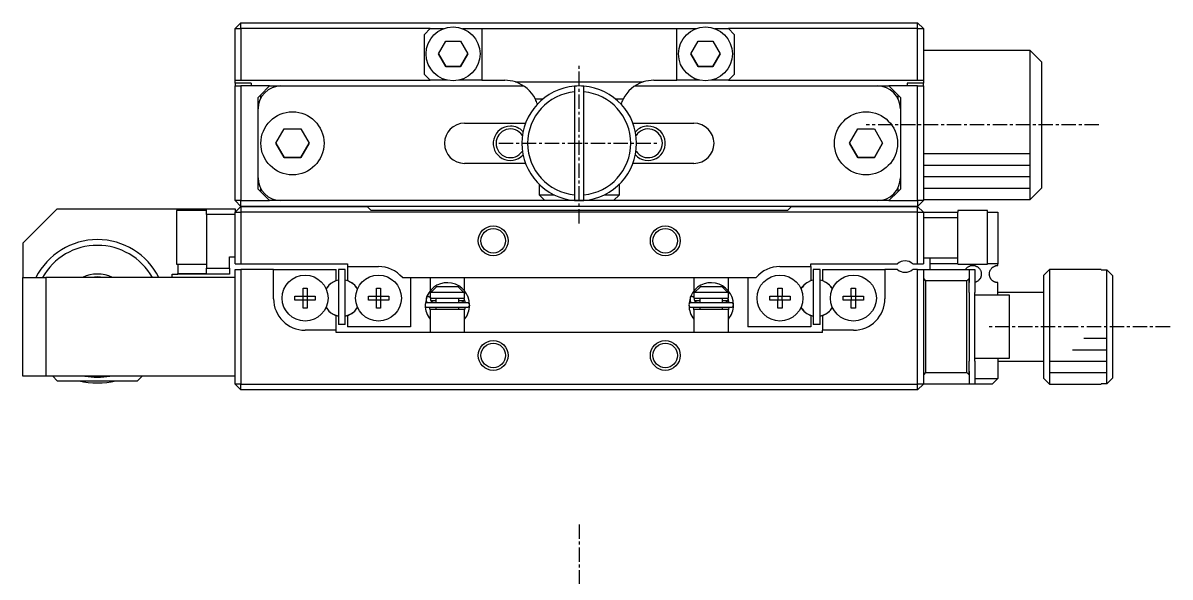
# Model space of a CAD drawing. Extents: x 10 to 405, y 10 to 242.
# Drawn here: x 108.4 to 208.4, y 193.9 to 242.2 of the extents above; entities that cross this region are included whole.
import ezdxf

# ---------------------------------------------------------------- set-up
doc = ezdxf.new("R2010")
doc.units = 0
doc.linetypes.add('CENTER', pattern=[2, 1.25, -0.25, 0.25, -0.25])
doc.layers.get('0').update_dxf_attribs({"linetype": 'CONTINUOUS'})
doc.layers.add('CENTER', color=1, linetype='CENTER')

msp = doc.modelspace()

# ---------------------------------------------------------------- linework, layer by layer
at = {"color": 7, "linetype": 'CONTINUOUS'}
for p, q in [((126.94, 241.74), (127.44, 242.24)), ((127.44, 241.74), (127.44, 242.24)), ((127.44, 242.24), (186.44, 242.24)), ((186.44, 241.74), (186.44, 242.24)), ((186.94, 241.74), (186.44, 242.24)), ((126.94, 241.74), (127.44, 241.74)), ((126.94, 237.24), (126.94, 241.74)), ((127.44, 241.74), (127.44, 237.24)), ((143.94, 241.74), (127.44, 241.74)), ((143.44, 241.24), (143.94, 241.74)), ((143.44, 237.74), (143.44, 241.24)), ((143.94, 241.74), (145.12, 241.74)), ((146.77, 241.74), (148.44, 241.74)), ((148.44, 241.74), (148.44, 237.24)), ((148.44, 241.74), (165.44, 241.74)), ((165.44, 237.24), (165.44, 241.74)), ((165.44, 241.74), (167.12, 241.74)), ((168.77, 241.74), (169.94, 241.74)), ((169.94, 241.74), (170.44, 241.24)), ((186.44, 241.74), (169.94, 241.74)), ((170.44, 241.24), (170.44, 237.74)), ((186.44, 237.24), (186.44, 241.74)), ((186.44, 241.74), (186.94, 241.74)), ((186.94, 241.74), (186.94, 237.24)), ((144.67, 239.54), (145.31, 240.64)), ((145.31, 240.64), (146.58, 240.64)), ((146.58, 240.64), (147.22, 239.54)), ((166.67, 239.54), (167.31, 240.64)), ((167.31, 240.64), (168.58, 240.64)), ((168.58, 240.64), (169.22, 239.54)), ((145.31, 238.44), (144.67, 239.54)), ((144.67, 239.54), (145.31, 238.44)), ((147.22, 239.54), (146.58, 238.44)), ((146.58, 238.44), (147.22, 239.54)), ((167.31, 238.44), (166.67, 239.54)), ((166.67, 239.54), (167.31, 238.44)), ((169.22, 239.54), (168.58, 238.44)), ((168.58, 238.44), (169.22, 239.54)), ((196.24, 239.84), (186.94, 239.84)), ((196.24, 233.28), (196.24, 239.84)), ((197.24, 238.84), (196.24, 239.84)), ((146.58, 238.44), (145.31, 238.44)), ((145.31, 238.44), (146.58, 238.44)), ((168.58, 238.44), (167.31, 238.44)), ((167.31, 238.44), (168.58, 238.44)), ((197.24, 238.84), (197.24, 233.29)), ((126.94, 237.24), (127.44, 237.24)), ((126.94, 236.99), (126.94, 237.24)), ((127.44, 237.24), (143.94, 237.24)), ((143.94, 237.24), (143.44, 237.74)), ((145.46, 237.24), (143.94, 237.24)), ((148.44, 237.24), (146.43, 237.24)), ((148.44, 237.24), (150.44, 237.24)), ((151.38, 237.09), (162.51, 237.09)), ((163.44, 237.24), (165.44, 237.24)), ((167.46, 237.24), (165.44, 237.24)), ((169.94, 237.24), (168.43, 237.24)), ((170.44, 237.74), (169.94, 237.24)), ((169.94, 237.24), (186.44, 237.24)), ((186.44, 237.24), (186.94, 237.24)), ((186.94, 237.24), (186.94, 236.99)), ((128.34, 236.99), (126.94, 236.99)), ((126.94, 236.99), (126.94, 236.74)), ((126.94, 226.74), (126.94, 236.74)), ((126.94, 236.74), (127.44, 236.74)), ((127.44, 236.74), (127.44, 226.74)), ((129.94, 236.74), (127.44, 236.74)), ((128.34, 236.99), (128.34, 236.74)), ((129.94, 236.74), (129.14, 235.94)), ((129.94, 236.74), (130.94, 236.74)), ((130.94, 236.74), (152.1, 236.74)), ((156.54, 236.72), (156.54, 236.22)), ((156.54, 236.22), (156.54, 227.26)), ((157.34, 236.22), (157.34, 236.72)), ((157.34, 227.26), (157.34, 236.22)), ((161.79, 236.74), (182.94, 236.74)), ((182.94, 236.74), (183.94, 236.74)), ((184.74, 235.94), (183.94, 236.74)), ((186.44, 236.74), (183.94, 236.74)), ((186.94, 236.99), (185.54, 236.99)), ((185.54, 236.99), (185.54, 236.74)), ((186.44, 226.74), (186.44, 236.74)), ((186.44, 236.74), (186.94, 236.74)), ((186.94, 236.74), (186.94, 236.99)), ((186.94, 236.74), (186.94, 226.74)), ((128.94, 235.74), (129.14, 235.94)), ((128.94, 234.74), (128.94, 235.74)), ((129.14, 235.94), (129.14, 235.61)), ((153.75, 235.59), (153.12, 235.59)), ((160.77, 235.59), (160.14, 235.59)), ((184.74, 235.61), (184.74, 235.94)), ((184.74, 235.94), (184.94, 235.74)), ((184.94, 235.74), (184.94, 234.74)), ((128.94, 228.74), (128.94, 234.74)), ((184.94, 234.74), (184.94, 228.74)), ((146.94, 233.49), (152.26, 233.49)), ((161.63, 233.49), (166.94, 233.49)), ((196.24, 226.84), (196.24, 233.28)), ((197.24, 233.29), (197.24, 227.84)), ((130.5, 231.74), (131.22, 232.99)), ((131.22, 232.99), (132.67, 232.99)), ((132.67, 232.99), (133.39, 231.74)), ((180.5, 231.74), (181.22, 232.99)), ((181.22, 232.99), (182.67, 232.99)), ((182.67, 232.99), (183.39, 231.74)), ((131.22, 230.49), (130.5, 231.74)), ((130.5, 231.74), (131.22, 230.49)), ((133.39, 231.74), (132.67, 230.49)), ((132.67, 230.49), (133.39, 231.74)), ((181.22, 230.49), (180.5, 231.74)), ((180.5, 231.74), (181.22, 230.49)), ((183.39, 231.74), (182.67, 230.49)), ((182.67, 230.49), (183.39, 231.74)), ((132.67, 230.49), (131.22, 230.49)), ((131.22, 230.49), (132.67, 230.49)), ((182.67, 230.49), (181.22, 230.49)), ((181.22, 230.49), (182.67, 230.49)), ((152.26, 229.99), (146.94, 229.99)), ((166.94, 229.99), (161.63, 229.99)), ((128.94, 227.74), (128.94, 228.74)), ((153.44, 228.17), (153.44, 227.24)), ((160.44, 227.24), (160.44, 228.17)), ((184.94, 228.74), (184.94, 227.74)), ((129.14, 227.54), (128.94, 227.74)), ((129.14, 227.87), (129.14, 227.54)), ((129.14, 227.54), (129.94, 226.74)), ((153.44, 227.24), (154.77, 227.24)), ((153.94, 226.74), (153.44, 227.24)), ((156.54, 227.26), (156.54, 226.75)), ((157.34, 226.75), (157.34, 227.26)), ((159.12, 227.24), (160.44, 227.24)), ((160.44, 227.24), (159.94, 226.74)), ((183.94, 226.74), (184.74, 227.54)), ((184.74, 227.54), (184.74, 227.87)), ((184.94, 227.74), (184.74, 227.54)), ((196.24, 226.84), (197.24, 227.84)), ((111.44, 226.04), (108.44, 223.04)), ((111.44, 226.04), (121.94, 226.04)), ((121.94, 225.97), (121.94, 226.04)), ((121.94, 226.04), (124.44, 226.04)), ((124.44, 225.54), (124.44, 226.04)), ((124.44, 226.04), (126.94, 226.04)), ((127.44, 226.74), (126.94, 226.74)), ((127.44, 226.24), (126.94, 226.74)), ((127.44, 226.24), (126.94, 225.74)), ((126.94, 226.04), (126.94, 225.74)), ((127.44, 226.74), (129.94, 226.74)), ((127.44, 226.24), (127.44, 226.74)), ((186.44, 226.24), (127.44, 226.24)), ((127.44, 226.24), (127.44, 225.74)), ((127.44, 226.24), (138.44, 226.24)), ((130.94, 226.74), (129.94, 226.74)), ((153.94, 226.74), (130.94, 226.74)), ((138.79, 225.89), (138.44, 226.24)), ((156.94, 226.74), (153.94, 226.74)), ((159.94, 226.74), (156.94, 226.74)), ((182.94, 226.74), (159.94, 226.74)), ((175.44, 226.24), (175.09, 225.89)), ((175.44, 226.24), (186.44, 226.24)), ((183.94, 226.74), (182.94, 226.74)), ((183.94, 226.74), (186.44, 226.74)), ((186.44, 226.74), (186.44, 226.24)), ((186.94, 226.74), (186.44, 226.24)), ((186.94, 226.74), (186.44, 226.74)), ((186.44, 225.74), (186.44, 226.24)), ((186.94, 225.74), (186.44, 226.24)), ((186.94, 226.84), (196.24, 226.84)), ((121.84, 225.89), (121.84, 221.19)), ((124.44, 225.89), (121.84, 225.89)), ((121.94, 225.97), (121.94, 225.89)), ((124.44, 225.97), (121.94, 225.97)), ((126.94, 225.54), (124.44, 225.54)), ((124.44, 225.54), (124.44, 220.84)), ((126.94, 225.74), (127.44, 225.74)), ((126.94, 221.24), (126.94, 225.74)), ((127.44, 225.74), (127.44, 221.24)), ((186.44, 225.74), (127.44, 225.74)), ((175.09, 225.89), (138.79, 225.89)), ((186.44, 221.24), (186.44, 225.74)), ((186.44, 225.74), (186.94, 225.74)), ((186.94, 225.74), (189.94, 225.74)), ((186.94, 225.74), (186.94, 221.24)), ((189.94, 225.24), (186.94, 225.24)), ((189.94, 225.89), (189.94, 225.74)), ((192.54, 225.89), (189.94, 225.89)), ((189.94, 225.24), (189.94, 225.74)), ((189.94, 221.74), (189.94, 225.24)), ((192.54, 221.19), (192.54, 225.89)), ((192.54, 225.74), (193.44, 225.74)), ((193.44, 225.74), (193.44, 221.24)), ((108.44, 223.04), (108.44, 220.04)), ((121.84, 221.19), (124.44, 221.19)), ((121.94, 221.19), (121.94, 220.38)), ((126.44, 220.84), (126.44, 221.84)), ((126.44, 221.84), (126.94, 221.84)), ((126.94, 221.24), (127.44, 221.24)), ((127.44, 221.24), (136.74, 221.24)), ((136.74, 221.24), (136.74, 220.99)), ((177.14, 220.99), (177.14, 221.24)), ((177.14, 221.24), (184.68, 221.24)), ((186.01, 221.24), (186.44, 221.24)), ((186.44, 221.24), (186.94, 221.24)), ((186.94, 221.74), (187.54, 221.74)), ((187.54, 221.24), (187.54, 221.74)), ((187.54, 221.74), (189.94, 221.74)), ((189.94, 221.24), (187.54, 221.24)), ((187.54, 220.74), (187.54, 221.24)), ((189.94, 221.24), (189.94, 221.74)), ((189.94, 221.24), (189.94, 221.19)), ((189.94, 221.19), (192.54, 221.19)), ((190.89, 221), (190.93, 221.02)), ((190.93, 221.02), (190.96, 221.03)), ((190.96, 221.03), (190.98, 221.04)), ((190.98, 221.04), (191.01, 221.05)), ((191.01, 221.05), (191.03, 221.06)), ((191.03, 221.06), (191.06, 221.07)), ((191.06, 221.07), (191.08, 221.07)), ((191.08, 221.07), (191.09, 221.07)), ((191.09, 221.07), (191.11, 221.08)), ((191.11, 221.08), (191.12, 221.08)), ((191.12, 221.08), (191.14, 221.08)), ((191.14, 221.08), (191.15, 221.08)), ((191.15, 221.08), (191.17, 221.08)), ((191.17, 221.08), (191.18, 221.08)), ((191.18, 221.08), (191.19, 221.09)), ((191.19, 221.09), (191.2, 221.09)), ((191.2, 221.09), (191.22, 221.09)), ((191.22, 221.09), (191.23, 221.09)), ((191.23, 221.09), (191.24, 221.09)), ((191.24, 221.09), (191.25, 221.09)), ((191.25, 221.09), (191.26, 221.09)), ((191.26, 221.09), (191.27, 221.09)), ((191.27, 221.09), (191.28, 221.09)), ((191.28, 221.09), (191.29, 221.09)), ((191.29, 221.09), (191.3, 221.09)), ((191.3, 221.09), (191.31, 221.08)), ((191.31, 221.08), (191.32, 221.08)), ((191.32, 221.08), (191.33, 221.08)), ((191.33, 221.08), (191.35, 221.08)), ((191.35, 221.08), (191.36, 221.08)), ((191.36, 221.08), (191.37, 221.08)), ((191.37, 221.08), (191.39, 221.07)), ((191.39, 221.07), (191.4, 221.07)), ((191.4, 221.07), (191.42, 221.07)), ((191.42, 221.07), (191.45, 221.06)), ((191.45, 221.06), (191.47, 221.05)), ((191.47, 221.05), (191.5, 221.04)), ((191.5, 221.04), (191.52, 221.03)), ((191.52, 221.03), (191.55, 221.02)), ((191.55, 221.02), (191.57, 221.01)), ((191.57, 221.01), (191.62, 220.99)), ((193.44, 221.24), (192.54, 221.24)), ((193.07, 220.98), (193.1, 221.01)), ((193.1, 221.01), (193.15, 221.03)), ((193.15, 221.03), (193.17, 221.03)), ((193.17, 221.03), (193.19, 221.04)), ((193.19, 221.04), (193.22, 221.05)), ((193.22, 221.05), (193.24, 221.06)), ((193.24, 221.06), (193.27, 221.07)), ((193.27, 221.07), (193.3, 221.07)), ((193.3, 221.07), (193.31, 221.08)), ((193.31, 221.08), (193.32, 221.08)), ((193.32, 221.08), (193.34, 221.08)), ((193.34, 221.08), (193.35, 221.08)), ((193.35, 221.08), (193.37, 221.08)), ((193.37, 221.08), (193.38, 221.09)), ((193.38, 221.09), (193.4, 221.09)), ((193.4, 221.09), (193.41, 221.09)), ((193.41, 221.09), (193.42, 221.09)), ((193.42, 221.09), (193.43, 221.09)), ((193.43, 221.09), (193.44, 221.09)), ((193.44, 221.09), (193.44, 221.24)), ((108.44, 211.44), (108.44, 220.04)), ((108.44, 220.04), (110.44, 220.04)), ((110.44, 220.04), (110.44, 211.44)), ((126.94, 220.04), (110.44, 220.04)), ((121.44, 220.04), (121.44, 220.34)), ((121.44, 220.34), (121.94, 220.34)), ((121.94, 220.38), (124.44, 220.38)), ((121.94, 220.34), (121.94, 220.38)), ((124.44, 220.34), (121.94, 220.34)), ((124.44, 220.84), (126.44, 220.84)), ((124.44, 220.34), (124.44, 220.84)), ((126.44, 220.34), (124.44, 220.34)), ((126.44, 220.84), (126.44, 220.34)), ((126.94, 210.74), (126.94, 220.74)), ((126.94, 220.74), (127.44, 220.74)), ((127.44, 220.74), (127.44, 210.74)), ((130.29, 220.74), (127.44, 220.74)), ((130.29, 218.19), (130.29, 220.74)), ((130.29, 220.74), (135.74, 220.74)), ((135.74, 219.79), (135.74, 220.74)), ((136.54, 220.74), (135.94, 220.74)), ((135.94, 220.74), (135.94, 215.94)), ((136.54, 215.94), (136.54, 220.74)), ((136.74, 220.99), (139.44, 220.99)), ((136.74, 220.99), (136.74, 219.79)), ((141.52, 220.04), (144.37, 220.04)), ((142.24, 220.04), (142.24, 215.74)), ((143.94, 220.04), (143.94, 218.87)), ((144.37, 220.04), (146.52, 220.04)), ((146.52, 220.04), (167.37, 220.04)), ((146.94, 218.87), (146.94, 220.04)), ((166.94, 220.04), (166.94, 218.87)), ((167.37, 220.04), (169.52, 220.04)), ((169.52, 220.04), (172.37, 220.04)), ((169.94, 218.87), (169.94, 220.04)), ((171.64, 220.04), (171.64, 215.74)), ((174.44, 220.99), (177.14, 220.99)), ((177.14, 220.99), (177.14, 219.79)), ((177.94, 220.74), (177.34, 220.74)), ((177.34, 220.74), (177.34, 215.94)), ((177.94, 215.94), (177.94, 220.74)), ((178.14, 220.74), (178.14, 219.79)), ((178.14, 220.74), (183.59, 220.74)), ((183.59, 220.74), (183.59, 218.19)), ((184.68, 220.74), (183.59, 220.74)), ((186.44, 220.74), (186.01, 220.74)), ((186.44, 210.74), (186.44, 220.74)), ((186.44, 220.74), (186.94, 220.74)), ((186.94, 220.74), (190.94, 220.74)), ((186.94, 220.74), (186.94, 210.74)), ((190.61, 220.74), (190.64, 220.79)), ((190.64, 220.79), (190.68, 220.83)), ((190.68, 220.83), (190.72, 220.88)), ((190.72, 220.88), (190.77, 220.92)), ((190.77, 220.92), (190.8, 220.94)), ((190.8, 220.94), (190.84, 220.97)), ((190.84, 220.97), (190.89, 221)), ((190.94, 220.74), (190.94, 219.94)), ((190.94, 220.74), (191.44, 220.74)), ((191.44, 220.74), (191.44, 218.74)), ((191.62, 220.99), (191.67, 220.96)), ((191.67, 220.96), (191.71, 220.93)), ((191.71, 220.93), (191.75, 220.89)), ((191.75, 220.89), (191.79, 220.86)), ((191.79, 220.86), (191.82, 220.82)), ((191.82, 220.82), (191.86, 220.77)), ((191.86, 220.77), (191.89, 220.72)), ((191.89, 220.72), (191.92, 220.67)), ((191.92, 220.02), (191.91, 219.99)), ((191.92, 220.67), (191.94, 220.63)), ((191.94, 220.05), (191.92, 220.02)), ((191.94, 220.63), (191.95, 220.58)), ((191.95, 220.08), (191.94, 220.05)), ((191.95, 220.58), (191.97, 220.54)), ((191.96, 220.12), (191.95, 220.08)), ((191.97, 220.16), (191.96, 220.12)), ((191.97, 220.54), (191.98, 220.49)), ((191.98, 220.2), (191.97, 220.16)), ((191.98, 220.49), (191.99, 220.45)), ((191.99, 220.25), (191.98, 220.2)), ((191.99, 220.45), (191.99, 220.4)), ((191.99, 220.4), (191.99, 220.35)), ((191.99, 220.35), (191.99, 220.3)), ((191.99, 220.3), (191.99, 220.25)), ((192.69, 220.33), (192.7, 220.37)), ((192.7, 220.28), (192.69, 220.33)), ((192.7, 220.46), (192.71, 220.5)), ((192.7, 220.42), (192.7, 220.46)), ((192.7, 220.37), (192.7, 220.42)), ((192.7, 220.24), (192.7, 220.28)), ((192.71, 220.19), (192.7, 220.24)), ((192.71, 220.5), (192.73, 220.55)), ((192.72, 220.16), (192.71, 220.19)), ((192.73, 220.12), (192.72, 220.16)), ((192.73, 220.55), (192.74, 220.61)), ((192.74, 220.09), (192.73, 220.12)), ((192.74, 220.61), (192.77, 220.66)), ((192.75, 220.05), (192.74, 220.09)), ((192.76, 220.02), (192.75, 220.05)), ((192.78, 219.99), (192.76, 220.02)), ((192.77, 220.66), (192.79, 220.7)), ((192.79, 220.7), (192.81, 220.74)), ((192.81, 220.74), (192.84, 220.79)), ((192.84, 220.79), (192.87, 220.82)), ((192.87, 220.82), (192.91, 220.86)), ((192.91, 220.86), (192.95, 220.9)), ((192.95, 220.9), (192.99, 220.93)), ((192.99, 220.93), (193.03, 220.96)), ((193.03, 220.96), (193.07, 220.98)), ((197.94, 220.74), (197.44, 220.24)), ((197.44, 211.24), (197.44, 220.24)), ((197.94, 220.74), (197.94, 210.74)), ((202.44, 220.74), (197.94, 220.74)), ((202.44, 220.74), (202.44, 220.72)), ((202.44, 220.72), (202.94, 220.72)), ((202.94, 210.75), (202.94, 220.72)), ((202.94, 220.72), (203.44, 220.22)), ((203.44, 220.22), (203.44, 211.26)), ((132.86, 219.12), (133.22, 219.12)), ((132.86, 218.42), (132.86, 219.12)), ((133.22, 219.12), (133.22, 218.42)), ((135.74, 219.79), (135.48, 219.64)), ((137.01, 219.64), (136.74, 219.79)), ((139.26, 219.12), (139.62, 219.12)), ((139.26, 218.42), (139.26, 219.12)), ((139.62, 219.12), (139.62, 218.42)), ((144, 218.74), (144.53, 219.24)), ((144.53, 219.24), (146.36, 219.24)), ((146.36, 219.24), (146.89, 218.74)), ((167, 218.74), (167.53, 219.24)), ((167.53, 219.24), (169.36, 219.24)), ((169.36, 219.24), (169.89, 218.74)), ((174.26, 219.12), (174.62, 219.12)), ((174.26, 218.42), (174.26, 219.12)), ((174.62, 219.12), (174.62, 218.42)), ((176.88, 219.64), (177.14, 219.79)), ((178.14, 219.79), (178.41, 219.64)), ((180.66, 219.12), (181.02, 219.12)), ((180.66, 218.42), (180.66, 219.12)), ((181.02, 219.12), (181.02, 218.42)), ((186.94, 219.94), (187.14, 219.74)), ((187.14, 219.74), (187.14, 211.74)), ((190.74, 219.74), (187.14, 219.74)), ((190.74, 219.74), (190.94, 219.94)), ((190.74, 211.74), (190.74, 219.74)), ((190.94, 219.94), (190.94, 219.61)), ((190.94, 219.61), (190.94, 219.94)), ((190.94, 218.74), (190.94, 219.61)), ((191.47, 219.62), (191.44, 219.61)), ((191.49, 219.63), (191.47, 219.62)), ((191.52, 219.64), (191.49, 219.63)), ((191.55, 219.65), (191.52, 219.64)), ((191.58, 219.67), (191.55, 219.65)), ((191.61, 219.68), (191.58, 219.67)), ((191.64, 219.7), (191.61, 219.68)), ((191.66, 219.72), (191.64, 219.7)), ((191.69, 219.73), (191.66, 219.72)), ((191.71, 219.75), (191.69, 219.73)), ((191.74, 219.77), (191.71, 219.75)), ((191.76, 219.79), (191.74, 219.77)), ((191.78, 219.82), (191.76, 219.79)), ((191.8, 219.84), (191.78, 219.82)), ((191.82, 219.86), (191.8, 219.84)), ((191.84, 219.89), (191.82, 219.86)), ((191.86, 219.91), (191.84, 219.89)), ((191.88, 219.93), (191.86, 219.91)), ((191.89, 219.96), (191.88, 219.93)), ((191.91, 219.99), (191.89, 219.96)), ((192.8, 219.96), (192.78, 219.99)), ((192.82, 219.93), (192.8, 219.96)), ((192.84, 219.9), (192.82, 219.93)), ((192.86, 219.87), (192.84, 219.9)), ((192.88, 219.84), (192.86, 219.87)), ((192.91, 219.81), (192.88, 219.84)), ((192.93, 219.79), (192.91, 219.81)), ((192.96, 219.76), (192.93, 219.79)), ((192.99, 219.74), (192.96, 219.76)), ((193.02, 219.72), (192.99, 219.74)), ((193.04, 219.7), (193.02, 219.72)), ((193.07, 219.69), (193.04, 219.7)), ((193.09, 219.68), (193.07, 219.69)), ((193.12, 219.66), (193.09, 219.68)), ((193.14, 219.65), (193.12, 219.66)), ((193.17, 219.64), (193.14, 219.65)), ((193.19, 219.63), (193.17, 219.64)), ((193.22, 219.62), (193.19, 219.63)), ((193.25, 219.61), (193.22, 219.62)), ((193.28, 219.61), (193.25, 219.61)), ((193.3, 219.6), (193.28, 219.61)), ((193.33, 219.6), (193.3, 219.6)), ((193.36, 219.59), (193.33, 219.6)), ((193.39, 219.59), (193.36, 219.59)), ((193.42, 219.59), (193.39, 219.59)), ((193.44, 219.59), (193.42, 219.59)), ((193.44, 218.49), (193.44, 219.59)), ((132.16, 218.06), (132.16, 218.42)), ((132.16, 218.42), (132.86, 218.42)), ((132.86, 218.06), (132.16, 218.06)), ((132.88, 218.41), (132.86, 218.42)), ((132.88, 218.07), (132.86, 218.06)), ((132.86, 217.35), (132.86, 218.06)), ((132.88, 218.41), (133.21, 218.41)), ((132.88, 218.07), (132.88, 218.41)), ((133.21, 218.07), (132.88, 218.07)), ((133.21, 218.41), (133.22, 218.42)), ((133.21, 218.41), (133.21, 218.07)), ((133.21, 218.07), (133.22, 218.06)), ((133.22, 218.42), (133.93, 218.42)), ((133.93, 218.06), (133.22, 218.06)), ((133.22, 218.06), (133.22, 217.35)), ((133.93, 218.42), (133.93, 218.06)), ((138.56, 218.42), (139.26, 218.42)), ((138.56, 218.06), (138.56, 218.42)), ((139.26, 218.06), (138.56, 218.06)), ((139.28, 218.41), (139.26, 218.42)), ((139.28, 218.07), (139.26, 218.06)), ((139.26, 217.35), (139.26, 218.06)), ((139.28, 218.41), (139.61, 218.41)), ((139.28, 218.07), (139.28, 218.41)), ((139.61, 218.07), (139.28, 218.07)), ((139.61, 218.41), (139.62, 218.42)), ((139.61, 218.41), (139.61, 218.07)), ((139.61, 218.07), (139.62, 218.06)), ((139.62, 218.42), (140.33, 218.42)), ((139.62, 218.06), (139.62, 217.35)), ((140.33, 218.06), (139.62, 218.06)), ((140.33, 218.42), (140.33, 218.06)), ((143.64, 218.35), (143.5, 217.67)), ((143.61, 218.21), (143.6, 218.17)), ((143.6, 218.17), (143.6, 218.14)), ((143.6, 218.14), (143.6, 218.1)), ((143.6, 218.1), (143.6, 218.07)), ((143.6, 218.07), (143.61, 218.04)), ((143.62, 218.27), (143.61, 218.24)), ((143.61, 218.24), (143.61, 218.21)), ((143.61, 218.04), (143.61, 218)), ((143.61, 218), (143.62, 217.97)), ((143.63, 218.34), (143.62, 218.31)), ((143.62, 218.31), (143.62, 218.27)), ((143.64, 218.37), (143.63, 218.34)), ((143.66, 218.4), (143.64, 218.37)), ((143.67, 218.43), (143.66, 218.4)), ((143.67, 218.41), (143.66, 218.41)), ((143.66, 218.41), (143.66, 218.41)), ((143.66, 218.41), (143.66, 218.4)), ((143.66, 218.41), (143.88, 218.34)), ((143.66, 218.4), (143.66, 218.4)), ((143.68, 218.4), (143.67, 218.41)), ((143.67, 218.41), (143.67, 218.41)), ((143.69, 218.4), (143.68, 218.4)), ((143.7, 218.4), (143.69, 218.4)), ((143.71, 218.4), (143.7, 218.4)), ((143.72, 218.4), (143.71, 218.4)), ((143.73, 218.39), (143.72, 218.4)), ((143.74, 218.39), (143.73, 218.39)), ((143.75, 218.39), (143.74, 218.39)), ((143.76, 218.38), (143.75, 218.39)), ((143.78, 218.38), (143.76, 218.38)), ((143.79, 218.37), (143.78, 218.38)), ((143.81, 218.37), (143.79, 218.37)), ((143.82, 218.36), (143.81, 218.37)), ((143.84, 218.35), (143.82, 218.36)), ((143.85, 218.35), (143.84, 218.35)), ((143.87, 218.34), (143.85, 218.35)), ((143.88, 218.33), (143.87, 218.34)), ((143.88, 218.34), (143.94, 218.31)), ((143.89, 218.33), (143.88, 218.33)), ((143.91, 218.32), (143.89, 218.33)), ((143.92, 218.32), (143.91, 218.32)), ((143.93, 218.31), (143.92, 218.32)), ((143.94, 218.3), (143.93, 218.31)), ((144, 218.74), (143.94, 218.74)), ((143.94, 218.74), (143.94, 218.24)), ((143.94, 218.24), (146.94, 218.24)), ((143.99, 218.17), (144, 218.18)), ((143.99, 218.15), (143.99, 218.17)), ((143.99, 218.14), (143.99, 218.15)), ((143.99, 218.12), (143.99, 218.14)), ((143.99, 218.11), (143.99, 218.12)), ((143.99, 218.09), (143.99, 218.11)), ((144, 218.08), (143.99, 218.09)), ((146.89, 218.74), (144, 218.74)), ((144, 218.21), (144.01, 218.23)), ((144, 218.2), (144, 218.21)), ((144, 218.18), (144, 218.2)), ((144, 218.06), (144, 218.08)), ((144, 218.05), (144, 218.06)), ((144.01, 218.03), (144, 218.05)), ((144.01, 218.25), (144.02, 218.26)), ((144.01, 218.24), (144.02, 218.25)), ((144.01, 218.23), (144.01, 218.24)), ((144.01, 218.04), (144.44, 218.04)), ((144.01, 218.04), (144.44, 218.04)), ((144.01, 218.02), (144.01, 218.03)), ((144.02, 218.01), (144.01, 218.02)), ((144.03, 217.99), (144.02, 218.01)), ((144.44, 218.24), (144.44, 217.83)), ((146.44, 217.83), (146.44, 218.24)), ((146.44, 218.04), (146.88, 218.04)), ((146.44, 218.04), (146.88, 218.04)), ((146.87, 218), (146.86, 217.99)), ((146.87, 218.25), (146.88, 218.23)), ((146.88, 218.03), (146.87, 218.01)), ((146.87, 218.01), (146.87, 218)), ((146.88, 218.24), (146.99, 217.83)), ((146.88, 218.23), (146.89, 218.22)), ((146.89, 218.06), (146.88, 218.04)), ((146.88, 218.04), (146.88, 218.03)), ((146.94, 218.74), (146.89, 218.74)), ((146.89, 218.22), (146.89, 218.21)), ((146.89, 218.21), (146.89, 218.19)), ((146.89, 218.19), (146.9, 218.18)), ((146.9, 218.1), (146.89, 218.09)), ((146.89, 218.09), (146.89, 218.07)), ((146.89, 218.07), (146.89, 218.06)), ((146.9, 218.18), (146.9, 218.16)), ((146.9, 218.16), (146.9, 218.15)), ((146.9, 218.15), (146.9, 218.13)), ((146.9, 218.13), (146.9, 218.12)), ((146.9, 218.12), (146.9, 218.1)), ((146.94, 218.24), (146.94, 218.74)), ((147.23, 218.4), (147.22, 218.42)), ((147.23, 218.41), (147.23, 218.41)), ((147.25, 218.35), (147.23, 218.4)), ((166.64, 218.35), (166.5, 217.67)), ((166.61, 218.21), (166.6, 218.17)), ((166.6, 218.17), (166.6, 218.14)), ((166.6, 218.14), (166.6, 218.1)), ((166.6, 218.1), (166.6, 218.07)), ((166.6, 218.07), (166.61, 218.04)), ((166.62, 218.27), (166.61, 218.24)), ((166.61, 218.24), (166.61, 218.21)), ((166.61, 218.04), (166.61, 218)), ((166.61, 218), (166.62, 217.97)), ((166.63, 218.34), (166.62, 218.31)), ((166.62, 218.31), (166.62, 218.27)), ((166.64, 218.37), (166.63, 218.34)), ((166.66, 218.4), (166.64, 218.37)), ((166.67, 218.43), (166.66, 218.41)), ((166.67, 218.41), (166.66, 218.41)), ((166.66, 218.41), (166.66, 218.41)), ((166.66, 218.41), (166.66, 218.4)), ((166.66, 218.41), (166.88, 218.34)), ((166.66, 218.4), (166.66, 218.4)), ((166.68, 218.4), (166.67, 218.41)), ((166.67, 218.41), (166.67, 218.41)), ((166.69, 218.4), (166.68, 218.4)), ((166.7, 218.4), (166.69, 218.4)), ((166.71, 218.4), (166.7, 218.4)), ((166.72, 218.4), (166.71, 218.4)), ((166.73, 218.39), (166.72, 218.4)), ((166.74, 218.39), (166.73, 218.39)), ((166.75, 218.39), (166.74, 218.39)), ((166.76, 218.38), (166.75, 218.39)), ((166.78, 218.38), (166.76, 218.38)), ((166.79, 218.37), (166.78, 218.38)), ((166.81, 218.37), (166.79, 218.37)), ((166.82, 218.36), (166.81, 218.37)), ((166.84, 218.35), (166.82, 218.36)), ((166.85, 218.35), (166.84, 218.35)), ((166.87, 218.34), (166.85, 218.35)), ((166.88, 218.33), (166.87, 218.34)), ((166.88, 218.34), (166.94, 218.31)), ((166.89, 218.33), (166.88, 218.33)), ((166.91, 218.32), (166.89, 218.33)), ((166.92, 218.32), (166.91, 218.32)), ((166.93, 218.31), (166.92, 218.32)), ((166.94, 218.3), (166.93, 218.31)), ((167, 218.74), (166.94, 218.74)), ((166.94, 218.74), (166.94, 218.24)), ((166.94, 218.24), (169.94, 218.24)), ((166.99, 218.17), (167, 218.18)), ((166.99, 218.15), (166.99, 218.17)), ((166.99, 218.14), (166.99, 218.15)), ((166.99, 218.12), (166.99, 218.14)), ((166.99, 218.11), (166.99, 218.12)), ((166.99, 218.09), (166.99, 218.11)), ((167, 218.08), (166.99, 218.09)), ((169.89, 218.74), (167, 218.74)), ((167, 218.21), (167.01, 218.23)), ((167, 218.2), (167, 218.21)), ((167, 218.18), (167, 218.2)), ((167, 218.06), (167, 218.08)), ((167, 218.05), (167, 218.06)), ((167.01, 218.03), (167, 218.05)), ((167.01, 218.25), (167.02, 218.26)), ((167.01, 218.24), (167.02, 218.25)), ((167.01, 218.23), (167.01, 218.24)), ((167.01, 218.04), (167.44, 218.04)), ((167.01, 218.04), (167.44, 218.04)), ((167.01, 218.02), (167.01, 218.03)), ((167.02, 218.01), (167.01, 218.02)), ((167.03, 217.99), (167.02, 218.01)), ((167.44, 218.24), (167.44, 217.83)), ((169.44, 217.83), (169.44, 218.24)), ((169.44, 218.04), (169.88, 218.04)), ((169.44, 218.04), (169.88, 218.04)), ((169.87, 218), (169.86, 217.99)), ((169.87, 218.25), (169.88, 218.23)), ((169.88, 218.03), (169.87, 218.01)), ((169.87, 218.01), (169.87, 218)), ((169.88, 218.24), (169.99, 217.83)), ((169.88, 218.23), (169.89, 218.22)), ((169.89, 218.06), (169.88, 218.04)), ((169.88, 218.04), (169.88, 218.03)), ((169.94, 218.74), (169.89, 218.74)), ((169.89, 218.22), (169.89, 218.21)), ((169.89, 218.21), (169.89, 218.19)), ((169.89, 218.19), (169.9, 218.18)), ((169.9, 218.1), (169.89, 218.09)), ((169.89, 218.09), (169.89, 218.07)), ((169.89, 218.07), (169.89, 218.06)), ((169.9, 218.18), (169.9, 218.16)), ((169.9, 218.16), (169.9, 218.15)), ((169.9, 218.15), (169.9, 218.13)), ((169.9, 218.13), (169.9, 218.12)), ((169.9, 218.12), (169.9, 218.1)), ((169.94, 218.24), (169.94, 218.74)), ((170.23, 218.4), (170.22, 218.42)), ((170.23, 218.41), (170.23, 218.41)), ((170.25, 218.35), (170.23, 218.4)), ((173.56, 218.06), (173.56, 218.42)), ((173.56, 218.42), (174.26, 218.42)), ((174.26, 218.06), (173.56, 218.06)), ((174.28, 218.41), (174.26, 218.42)), ((174.28, 218.07), (174.26, 218.06)), ((174.26, 217.35), (174.26, 218.06)), ((174.28, 218.41), (174.61, 218.41)), ((174.28, 218.07), (174.28, 218.41)), ((174.61, 218.07), (174.28, 218.07)), ((174.61, 218.41), (174.62, 218.42)), ((174.61, 218.41), (174.61, 218.07)), ((174.61, 218.07), (174.62, 218.06)), ((174.62, 218.42), (175.33, 218.42)), ((175.33, 218.06), (174.62, 218.06)), ((174.62, 218.06), (174.62, 217.35)), ((175.33, 218.42), (175.33, 218.06)), ((179.96, 218.42), (180.66, 218.42)), ((179.96, 218.06), (179.96, 218.42)), ((180.66, 218.06), (179.96, 218.06)), ((180.68, 218.41), (180.66, 218.42)), ((180.68, 218.07), (180.66, 218.06)), ((180.66, 217.35), (180.66, 218.06)), ((180.68, 218.41), (181.01, 218.41)), ((180.68, 218.07), (180.68, 218.41)), ((181.01, 218.07), (180.68, 218.07)), ((181.01, 218.41), (181.02, 218.42)), ((181.01, 218.41), (181.01, 218.07)), ((181.01, 218.07), (181.02, 218.06)), ((181.02, 218.42), (181.73, 218.42)), ((181.73, 218.06), (181.02, 218.06)), ((181.02, 218.06), (181.02, 217.35)), ((181.73, 218.42), (181.73, 218.06)), ((190.94, 218.74), (190.94, 212.74)), ((191.44, 212.74), (191.44, 218.74)), ((194.44, 218.49), (191.44, 218.49)), ((197.44, 218.74), (193.44, 218.74)), ((194.44, 212.99), (194.44, 218.49)), ((133.22, 217.35), (132.86, 217.35)), ((139.62, 217.35), (139.26, 217.35)), ((143.62, 217.97), (143.63, 217.93)), ((143.63, 217.93), (143.64, 217.9)), ((143.64, 217.9), (143.65, 217.87)), ((143.65, 217.87), (143.67, 217.84)), ((143.67, 217.84), (143.67, 217.83)), ((147.19, 217.83), (143.69, 217.83)), ((143.69, 217.44), (147.19, 217.44)), ((143.94, 217.24), (143.9, 217.44)), ((146.94, 217.24), (143.94, 217.24)), ((143.94, 217.24), (143.94, 215.24)), ((143.94, 217.23), (143.94, 217.24)), ((144.03, 217.98), (144.03, 217.99)), ((144.04, 217.97), (144.03, 217.98)), ((144.05, 217.96), (144.04, 217.97)), ((144.06, 217.94), (144.05, 217.96)), ((144.07, 217.93), (144.06, 217.94)), ((144.08, 217.92), (144.07, 217.93)), ((144.09, 217.91), (144.08, 217.92)), ((144.1, 217.9), (144.09, 217.91)), ((144.11, 217.89), (144.1, 217.9)), ((144.13, 217.88), (144.11, 217.89)), ((144.14, 217.88), (144.13, 217.88)), ((144.15, 217.87), (144.14, 217.88)), ((144.17, 217.86), (144.15, 217.87)), ((144.18, 217.86), (144.17, 217.86)), ((144.19, 217.85), (144.18, 217.86)), ((144.21, 217.85), (144.19, 217.85)), ((144.22, 217.84), (144.21, 217.85)), ((144.24, 217.84), (144.22, 217.84)), ((144.25, 217.84), (144.24, 217.84)), ((144.27, 217.83), (144.25, 217.84)), ((144.28, 217.83), (144.27, 217.83)), ((144.3, 217.83), (144.28, 217.83)), ((144.44, 217.44), (144.44, 217.24)), ((146.44, 217.24), (146.44, 217.44)), ((146.6, 217.83), (146.59, 217.83)), ((146.62, 217.83), (146.6, 217.83)), ((146.63, 217.84), (146.62, 217.83)), ((146.64, 217.84), (146.63, 217.84)), ((146.66, 217.84), (146.64, 217.84)), ((146.67, 217.84), (146.66, 217.84)), ((146.69, 217.85), (146.67, 217.84)), ((146.7, 217.85), (146.69, 217.85)), ((146.72, 217.86), (146.7, 217.85)), ((146.73, 217.86), (146.72, 217.86)), ((146.74, 217.87), (146.73, 217.86)), ((146.76, 217.88), (146.74, 217.87)), ((146.77, 217.89), (146.76, 217.88)), ((146.78, 217.9), (146.77, 217.89)), ((146.79, 217.91), (146.78, 217.9)), ((146.8, 217.92), (146.79, 217.91)), ((146.82, 217.93), (146.8, 217.92)), ((146.83, 217.94), (146.82, 217.93)), ((146.84, 217.96), (146.83, 217.95)), ((146.83, 217.95), (146.83, 217.94)), ((146.85, 217.97), (146.84, 217.96)), ((146.86, 217.99), (146.85, 217.97)), ((146.94, 215.24), (146.94, 217.24)), ((146.99, 217.44), (146.95, 217.24)), ((146.95, 217.24), (146.94, 217.23)), ((166.62, 217.97), (166.63, 217.93)), ((166.63, 217.93), (166.64, 217.9)), ((166.64, 217.9), (166.65, 217.87)), ((166.65, 217.87), (166.67, 217.84)), ((166.67, 217.84), (166.67, 217.83)), ((170.19, 217.83), (166.69, 217.83)), ((166.69, 217.44), (170.19, 217.44)), ((166.94, 217.24), (166.9, 217.44)), ((169.94, 217.24), (166.94, 217.24)), ((166.94, 217.24), (166.94, 215.24)), ((166.94, 217.23), (166.94, 217.24)), ((167.03, 217.98), (167.03, 217.99)), ((167.04, 217.97), (167.03, 217.98)), ((167.05, 217.96), (167.04, 217.97)), ((167.06, 217.94), (167.05, 217.96)), ((167.07, 217.93), (167.06, 217.94)), ((167.08, 217.92), (167.07, 217.93)), ((167.09, 217.91), (167.08, 217.92)), ((167.1, 217.9), (167.09, 217.91)), ((167.11, 217.89), (167.1, 217.9)), ((167.13, 217.88), (167.11, 217.89)), ((167.14, 217.88), (167.13, 217.88)), ((167.15, 217.87), (167.14, 217.88)), ((167.17, 217.86), (167.15, 217.87)), ((167.18, 217.86), (167.17, 217.86)), ((167.19, 217.85), (167.18, 217.86)), ((167.21, 217.85), (167.19, 217.85)), ((167.22, 217.84), (167.21, 217.85)), ((167.24, 217.84), (167.22, 217.84)), ((167.25, 217.84), (167.24, 217.84)), ((167.27, 217.83), (167.25, 217.84)), ((167.28, 217.83), (167.27, 217.83)), ((167.3, 217.83), (167.28, 217.83)), ((167.44, 217.44), (167.44, 217.24)), ((169.44, 217.24), (169.44, 217.44)), ((169.6, 217.83), (169.59, 217.83)), ((169.62, 217.83), (169.6, 217.83)), ((169.63, 217.84), (169.62, 217.83)), ((169.64, 217.84), (169.63, 217.84)), ((169.66, 217.84), (169.64, 217.84)), ((169.67, 217.84), (169.66, 217.84)), ((169.69, 217.85), (169.67, 217.84)), ((169.7, 217.85), (169.69, 217.85)), ((169.72, 217.86), (169.7, 217.85)), ((169.73, 217.86), (169.72, 217.86)), ((169.74, 217.87), (169.73, 217.86)), ((169.76, 217.88), (169.74, 217.87)), ((169.77, 217.89), (169.76, 217.88)), ((169.78, 217.9), (169.77, 217.89)), ((169.79, 217.91), (169.78, 217.9)), ((169.8, 217.92), (169.79, 217.91)), ((169.82, 217.93), (169.8, 217.92)), ((169.83, 217.94), (169.82, 217.93)), ((169.84, 217.96), (169.83, 217.95)), ((169.83, 217.95), (169.83, 217.94)), ((169.85, 217.97), (169.84, 217.96)), ((169.86, 217.99), (169.85, 217.97)), ((169.94, 215.24), (169.94, 217.24)), ((169.99, 217.44), (169.95, 217.24)), ((169.95, 217.24), (169.94, 217.23)), ((174.62, 217.35), (174.26, 217.35)), ((181.02, 217.35), (180.66, 217.35)), ((135.48, 216.84), (135.74, 216.69)), ((135.74, 215.44), (135.74, 216.69)), ((136.74, 216.69), (137.01, 216.84)), ((136.74, 216.69), (136.74, 215.74)), ((177.14, 216.69), (176.88, 216.84)), ((177.14, 216.69), (177.14, 215.74)), ((178.41, 216.84), (178.14, 216.69)), ((178.14, 216.69), (178.14, 215.44)), ((135.74, 215.44), (133.04, 215.44)), ((135.74, 215.24), (135.74, 215.44)), ((178.14, 215.24), (135.74, 215.24)), ((136.54, 215.94), (135.94, 215.94)), ((142.24, 215.74), (136.74, 215.74)), ((177.14, 215.74), (171.64, 215.74)), ((177.94, 215.94), (177.34, 215.94)), ((178.14, 215.24), (178.14, 215.44)), ((180.84, 215.44), (178.14, 215.44)), ((190.94, 211.87), (190.94, 212.74)), ((191.44, 212.99), (194.44, 212.99)), ((191.44, 212.74), (191.44, 210.74)), ((193.44, 212.99), (193.44, 211.24)), ((193.44, 212.74), (197.44, 212.74)), ((110.44, 211.44), (108.44, 211.44)), ((126.94, 211.44), (110.44, 211.44)), ((111.04, 211.44), (111.44, 211.04)), ((111.44, 211.04), (118.44, 211.04)), ((118.44, 211.04), (118.84, 211.44)), ((187.14, 211.74), (186.94, 211.54)), ((187.14, 211.74), (190.74, 211.74)), ((190.94, 211.54), (190.74, 211.74)), ((190.94, 211.87), (190.94, 211.54)), ((190.94, 211.54), (190.94, 211.87)), ((190.94, 211.54), (190.94, 210.74)), ((191.44, 211.24), (193.44, 211.24)), ((192.94, 210.74), (193.44, 211.24)), ((197.44, 211.24), (197.94, 210.74)), ((203.44, 211.26), (202.94, 210.75)), ((127.44, 210.74), (126.94, 210.74)), ((127.44, 210.24), (126.94, 210.74)), ((127.44, 210.74), (186.44, 210.74)), ((127.44, 210.24), (127.44, 210.74)), ((186.44, 210.24), (127.44, 210.24)), ((186.44, 210.24), (186.44, 210.74)), ((186.94, 210.74), (186.44, 210.74)), ((186.44, 210.24), (186.94, 210.74)), ((190.94, 210.74), (186.94, 210.74)), ((191.44, 210.74), (190.94, 210.74)), ((192.94, 210.74), (191.44, 210.74)), ((197.94, 210.74), (202.44, 210.74)), ((202.94, 210.75), (202.44, 210.75)), ((202.44, 210.75), (202.44, 210.74))]:
    msp.add_line(p, q, dxfattribs=at)
at = {"color": 3, "linetype": 'CONTINUOUS'}
for p, q in [((186.94, 230.84), (196.24, 230.84)), ((186.94, 229.84), (196.24, 229.84)), ((186.94, 228.84), (196.24, 228.84)), ((186.94, 227.84), (196.24, 227.84)), ((200.94, 214.74), (202.94, 214.74)), ((199.94, 213.74), (202.94, 213.74)), ((197.94, 212.74), (202.94, 212.74)), ((197.94, 211.74), (202.94, 211.74))]:
    msp.add_line(p, q, dxfattribs=at)
at = {"color": 7, "linetype": 'CONTINUOUS'}
for centre, radius in [((145.94, 239.54), 2.35), ((167.94, 239.54), 2.35), ((131.94, 231.74), 2.75), ((181.94, 231.74), 2.75), ((149.44, 223.24), 1.07), ((164.44, 223.24), 1.07), ((133.04, 218.24), 2), ((139.44, 218.24), 2), ((174.44, 218.24), 2), ((180.84, 218.24), 2), ((149.44, 213.24), 1.07), ((164.44, 213.24), 1.07)]:
    msp.add_circle(centre, radius, dxfattribs=at)
at = {"color": 3, "linetype": 'CONTINUOUS'}
for centre in [(149.44, 223.24), (164.44, 223.24), (149.44, 213.24), (164.44, 213.24)]:
    msp.add_circle(centre, 1.3, dxfattribs=at)
at = {"color": 7, "linetype": 'CONTINUOUS'}
for centre, radius, start, end in [((150.44, 234.24), 3, 71.8051, 90), ((150.44, 234.24), 3, 26.7437, 71.8051), ((163.44, 234.24), 3, 108.1949, 153.2563), ((163.44, 234.24), 3, 90, 108.1949), ((130.94, 234.74), 2, 90, 180), ((156.94, 231.74), 5, 94.5886, 265.4114), ((156.94, 231.74), 4.5, 95.0997, 264.9003), ((156.94, 231.74), 5, 85.4114, 94.5886), ((156.94, 231.74), 5, 274.5886, 85.4114), ((156.94, 231.74), 4.5, 275.0997, 84.9003), ((182.94, 234.74), 2, 0, 90), ((150.44, 234.24), 3, 17.904, 26.7437), ((163.44, 234.24), 3, 153.2563, 162.096), ((146.94, 231.74), 1.75, 90, 270), ((166.94, 231.74), 1.75, 270, 90), ((150.94, 231.74), 1.25, 33.1229, 180), ((162.94, 231.74), 1.25, 213.1229, 146.8771), ((150.94, 231.74), 1.25, 180, 326.8771), ((130.94, 228.74), 2, 180, 270), ((182.94, 228.74), 2, 270, 0), ((156.94, 231.74), 5, 265.4114, 274.5886), ((114.94, 217.34), 6, 26.7437, 153.2563), ((114.94, 217.34), 5.5, 29.4004, 150.5996), ((185.34, 220.49), 1, 48.5904, 131.4096), ((114.94, 217.34), 3, 64.1581, 115.8419), ((139.44, 218.24), 2.75, 40.8852, 90), ((174.44, 218.24), 2.75, 90, 139.1148), ((185.34, 221.49), 1, 228.5904, 311.4096), ((136.36, 218.12), 1.75, 135, 148.1185), ((136.24, 218.24), 1.59, 135.0002, 149.5667), ((136.24, 218.24), 1.59, 100.893, 135.0002), ((136.36, 218.12), 1.75, 120, 135), ((136.24, 218.24), 1.59, 45.0002, 79.1069), ((136.13, 218.12), 1.75, 45, 60), ((136.13, 218.12), 1.75, 31.8815, 45), ((136.24, 218.24), 1.59, 30.4332, 45.0002), ((145.44, 217.64), 1.94, 0.7347, 156.8395), ((168.44, 217.64), 1.94, 0.7347, 156.8395), ((177.76, 218.12), 1.75, 135, 148.1185), ((177.64, 218.24), 1.59, 135.0002, 149.5667), ((177.64, 218.24), 1.59, 100.893, 135.0002), ((177.76, 218.12), 1.75, 120, 135), ((177.64, 218.24), 1.59, 45.0002, 79.1069), ((177.53, 218.12), 1.75, 45, 60), ((177.53, 218.12), 1.75, 31.8815, 45), ((177.64, 218.24), 1.59, 30.4332, 45.0002), ((133.04, 218.19), 2.75, 180, 270), ((180.84, 218.19), 2.75, 270, 0), ((136.36, 218.35), 1.75, 211.8815, 225), ((136.24, 218.24), 1.59, 210.4333, 224.9998), ((136.36, 218.35), 1.75, 225, 240), ((136.24, 218.24), 1.59, 224.9998, 259.107), ((136.24, 218.24), 1.59, 280.8931, 314.9998), ((136.13, 218.35), 1.75, 300, 315), ((136.13, 218.35), 1.75, 315, 328.1185), ((136.24, 218.24), 1.59, 314.9998, 329.5668), ((143.69, 217.64), 0.195, 90, 270), ((145.45, 217.64), 1.95, 180.7247, 219.4262), ((145.45, 217.64), 1.94, 320.4691, 359.2862), ((147.19, 217.64), 0.195, 270, 90), ((166.69, 217.64), 0.195, 90, 270), ((168.45, 217.64), 1.95, 180.7247, 219.4262), ((168.45, 217.64), 1.94, 320.4691, 359.2862), ((170.19, 217.64), 0.195, 270, 90), ((177.76, 218.35), 1.75, 211.8815, 225), ((177.64, 218.24), 1.59, 210.4333, 224.9998), ((177.76, 218.35), 1.75, 225, 240), ((177.64, 218.24), 1.59, 224.9998, 259.107), ((177.64, 218.24), 1.59, 280.8931, 314.9998), ((177.53, 218.35), 1.75, 300, 315), ((177.53, 218.35), 1.75, 315, 328.1185), ((177.64, 218.24), 1.59, 314.9998, 329.5668), ((114.94, 217.34), 6.5, 255.75, 284.25), ((114.94, 217.34), 6, 259.5247, 280.4753)]:
    msp.add_arc(centre, radius, start, end, dxfattribs=at)
at = {"color": 3, "linetype": 'CONTINUOUS'}
for centre, radius, start, end in [((150.94, 231.74), 1.5, 90, 317.4012), ((150.94, 231.74), 1.5, 42.5988, 90), ((162.94, 231.74), 1.5, 90, 137.4012), ((162.94, 231.74), 1.5, 222.5988, 90), ((114.94, 217.34), 2.75, 79.0575, 100.9425)]:
    msp.add_arc(centre, radius, start, end, dxfattribs=at)
at = {"layer": 'CENTER', "color": 1, "linetype": 'CENTER'}
for p, q in [((156.94, 224.74), (156.94, 238.74)), ((202.24, 233.34), (181.94, 233.34)), ((149.94, 231.74), (163.94, 231.74)), ((208.44, 215.74), (192.44, 215.74)), ((156.94, 198.5), (156.94, 181.5))]:
    msp.add_line(p, q, dxfattribs=at)

doc.saveas('drawing.dxf')
